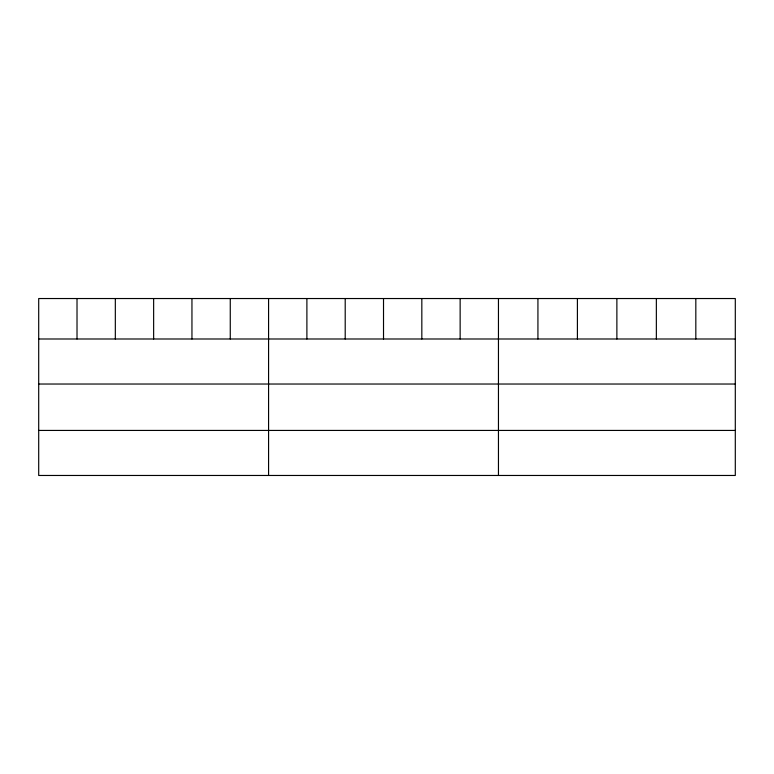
<?xml version="1.0" encoding="UTF-8"?>
<svg xmlns="http://www.w3.org/2000/svg" width="774" height="774" viewBox="0 0 774 774"><rect width="100%" height="100%" fill="white"/><g stroke="black" fill="none" stroke-linecap="round" stroke-linejoin="round"><path stroke-width="1.16" d="M735.3 338.993L735.3 475.468L38.7 475.468L38.7 298.532L735.3 298.532L735.3 338.993L38.7 338.993M38.7 384.03L735.3 384.03M38.7 430.431L735.3 430.431M695.826 298.532L695.826 338.993M656.352 298.532L656.352 338.993M616.878 298.532L616.878 338.993M577.404 298.532L577.404 338.993M537.93 298.532L537.93 338.993M498.456 298.532L498.456 475.468M460.143 298.532L460.143 338.993M421.83 298.532L421.83 338.993M383.517 298.532L383.517 338.993M345.204 298.532L345.204 338.993M306.891 298.532L306.891 338.993M268.578 298.532L268.578 475.468M230.265 298.532L230.265 338.993M191.952 298.532L191.952 338.993M153.639 298.532L153.639 338.993M115.326 298.532L115.326 338.993M77.013 298.532L77.013 338.993"/></g></svg>
